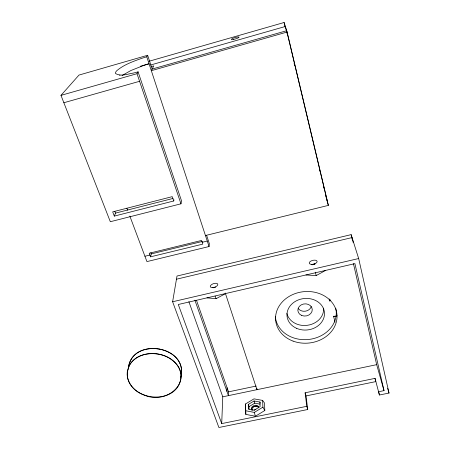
<?xml version="1.0" encoding="UTF-8"?>
<svg xmlns="http://www.w3.org/2000/svg" width="450" height="450" viewBox="0 0 450 450"><rect width="100%" height="100%" fill="white"/><g stroke="black" fill="none" stroke-linecap="round" stroke-linejoin="round"><path stroke-width="0.67" d="M196.453 300.251L228.538 391.854L228.431 395.634L194.884 300.161M226.958 391.444L227.076 387.681M306.787 406.316L305.111 392.788L375.03 378.371L379.418 395.004L389.019 393.064L358.667 258.542L351.135 234.636L177.002 276.036L172.614 301.759L218.886 427.5L307.727 409.517L306.787 406.316L221.709 423.602L222.767 396.821L188.876 301.657M128.503 366.998C133.093 337.489 186.041 345.549 181.316 375.216M128.453 367.627L128.419 368.848C130.326 337.275 187.003 344.863 181.17 375.722M129.836 216.084L146.936 261.602L209.064 246.532L209.334 243.658L206.595 235.288M147.645 55.271L78.981 75.071L60.981 95.361L110.323 221.721L180.973 203.811L181.547 200.914L138.082 71.848A24.182 4.292 -18 0 1 133.74 72.996C127.957 73.845 120.864 76.888 115.56 73.558L115.459 72.962A40.376 7.099 -17.8 0 1 116.865 70.627C123.958 64.648 132.919 61.504 141.542 58.416A23.642 4.089 -17.9 0 1 146.768 56.796L147.645 55.271L152.162 69.053L286.667 30.718L327.645 202.759M173.722 200.976L172.243 196.644L112.686 211.866L114.317 216.096L173.722 200.976L173.976 199.822M150.553 256.832L149.22 253.243L201.561 240.458L202.781 244.119L150.553 256.832L151.29 253.901L150.851 252.709M330.778 300.476A9.816 8.229 -8.9 0 0 329.67 300.96L330.126 299.616M180.596 377.533L181.058 376.234M114.317 216.096L115.492 213.114L114.801 211.314M60.981 95.361L137.014 73.693L138.082 71.848M122.051 75.521L131.029 70.464L143.854 65.385A23.541 4.303 -17.9 0 1 149.057 63.771L140.349 66.263M255.381 416.261L264.819 410.496L264.499 403.031L262.642 400.421L254.002 398.863L245.548 403.948L245.796 414.377L255.381 416.261L254.306 412.408L245.588 410.726M254.306 412.408L262.901 407.177L262.642 400.421M249.058 409.275L249.024 406.637L254.779 403.166L259.999 404.123M259.931 402.053L260.089 406.654L254.256 410.192L248.338 409.067L248.287 404.454L254.053 400.984L259.931 402.053L260.291 403.149M305.944 274.984L316.232 275.563L325.474 270.467M206.989 297.877L216.135 298.659L225.697 293.552M148.984 61.267L284.096 22.5L287.083 32.04L328.359 205.391L205.447 235.524M150.576 65.025L285.339 26.482L286.965 33.306M151.076 66.639L153.776 65.874L151.329 70.684L287.083 32.04M63.861 102.735L139.584 81.298M115.492 213.114L173.008 198.444M151.29 253.901L202.421 241.425M144.922 256.247L149.889 255.037M202.174 242.291L207.264 241.048M176.462 279.208L352.063 237.578L353.149 242.37M172.614 301.759L358.667 258.542M228.538 391.854L256.168 386.055M222.767 396.821L376.684 364.657L384.019 390.628L378.652 391.719L379.418 395.004M305.111 392.788L306.028 395.938L375.789 381.606L375.03 378.371M336.105 316.71L333.557 316.266L335.076 322.256M159.525 349.178L160.324 349.397M262.901 407.177L264.819 410.496M215.089 296.123L216.135 298.659M126.877 208.209L127.62 210.178M221.709 423.602L178.29 304.493L354.915 263.627L384.019 390.628M119.767 75.015L119.931 75.476M137.014 73.693L180.973 203.811M248.287 404.454L249.024 406.637M254.053 400.984L254.779 403.166M146.768 56.796L209.064 246.532M225.292 293.046L256.95 389.678L256.911 388.423M387.658 388.384L389.019 393.064M325.519 194.946L328.359 205.391M315.326 272.222L316.232 275.563M329.158 298.941L329.67 300.96M294.12 63.321L294.609 65.368M319.326 169.054L319.815 171.101M323.387 186.109L323.876 188.156M284.096 22.5L285.233 27.276M353.424 263.61L376.684 364.657M351.135 234.636L352.226 239.428M306.028 395.938L307.727 409.517M245.548 403.948L245.796 414.377M213.699 287.803A3.921 1.89 -18.6 0 1 215.769 287.106M312.058 264.859A4.033 1.958 -13.8 0 1 314.904 264.049M254.278 410.119A3.578 2.323 -19.2 0 1 255.842 409.421M251.966 410.152A3.583 2.312 -19.2 0 1 254.008 406.603A3.583 2.312 -19.2 0 1 258.474 407.267A3.583 2.312 -19.2 0 0 254.008 406.603A3.583 2.312 -19.2 0 0 251.916 410.085M335.728 308.166A30.549 25.672 -5.9 0 1 309.662 339.345A30.549 25.672 -5.9 0 1 275.344 316.513M323.595 308.137A18.596 15.677 -6 0 1 307.558 325.271A18.596 15.677 -6 0 1 286.875 313.431M337.129 315.787A9.816 8.229 -8.9 0 1 333.557 316.266M311.259 306.529A7.149 6.047 -6.1 0 1 305.432 311.175A7.149 6.047 -6.1 0 1 298.294 308.604M313.791 264.15A4.033 1.958 -13.8 0 1 315.017 263.964M252.883 410.085A3.589 2.312 -19.2 0 1 251.854 407.177A3.589 2.312 -19.2 0 1 256.241 405.287A3.589 2.312 -19.2 0 1 258.21 407.796M159.463 349.352A6.413 5.181 1.7 0 1 159.733 349.419M181.052 376.194C179.775 405.186 131.276 402.733 127.322 376.307C125.758 344.88 179.482 347.366 181.052 376.194M127.277 371.914C126.264 380.706 132.182 388.845 139.624 392.934A27.056 21.701 8.4 0 0 143.859 394.926C169.464 406.502 197.854 376.099 169.009 357.947A27.056 21.701 8.4 0 0 164.689 355.826C153.613 351.45 139.286 353.064 131.31 362.531A27.051 21.69 8.4 0 0 129.094 365.929L127.277 371.914M212.67 287.606A3.932 1.873 -18.6 0 0 217.778 284.197A3.932 1.873 -18.6 0 0 211.691 284.507A3.932 1.873 -18.6 0 0 212.67 287.606M311.541 264.381A4.044 1.946 -13.9 0 0 317.115 261.338A4.044 1.946 -13.9 0 0 310.877 261.079A4.044 1.946 -13.9 0 0 311.541 264.381M293.085 341.106A30.797 25.819 -5.8 0 0 336.943 314.376A30.797 25.819 -5.8 0 0 288.844 296.595A30.797 25.819 -5.8 0 0 293.085 341.106M301.686 315.444A7.228 6.098 -6 0 0 312.266 309.493A7.228 6.098 -6 0 0 301.207 304.892A7.228 6.098 -6 0 0 301.686 315.444M296.488 328.286A18.793 15.789 -5.9 0 0 324.501 313.549A18.793 15.789 -5.9 0 0 296.218 300.898A18.793 15.789 -5.9 0 0 296.488 328.286M233.252 39.471A4.027 0.72 -16.6 0 0 239.062 37.153A4.027 0.72 -16.6 0 0 233.286 38.166A4.027 0.72 -16.6 0 0 233.252 39.471"/></g></svg>
